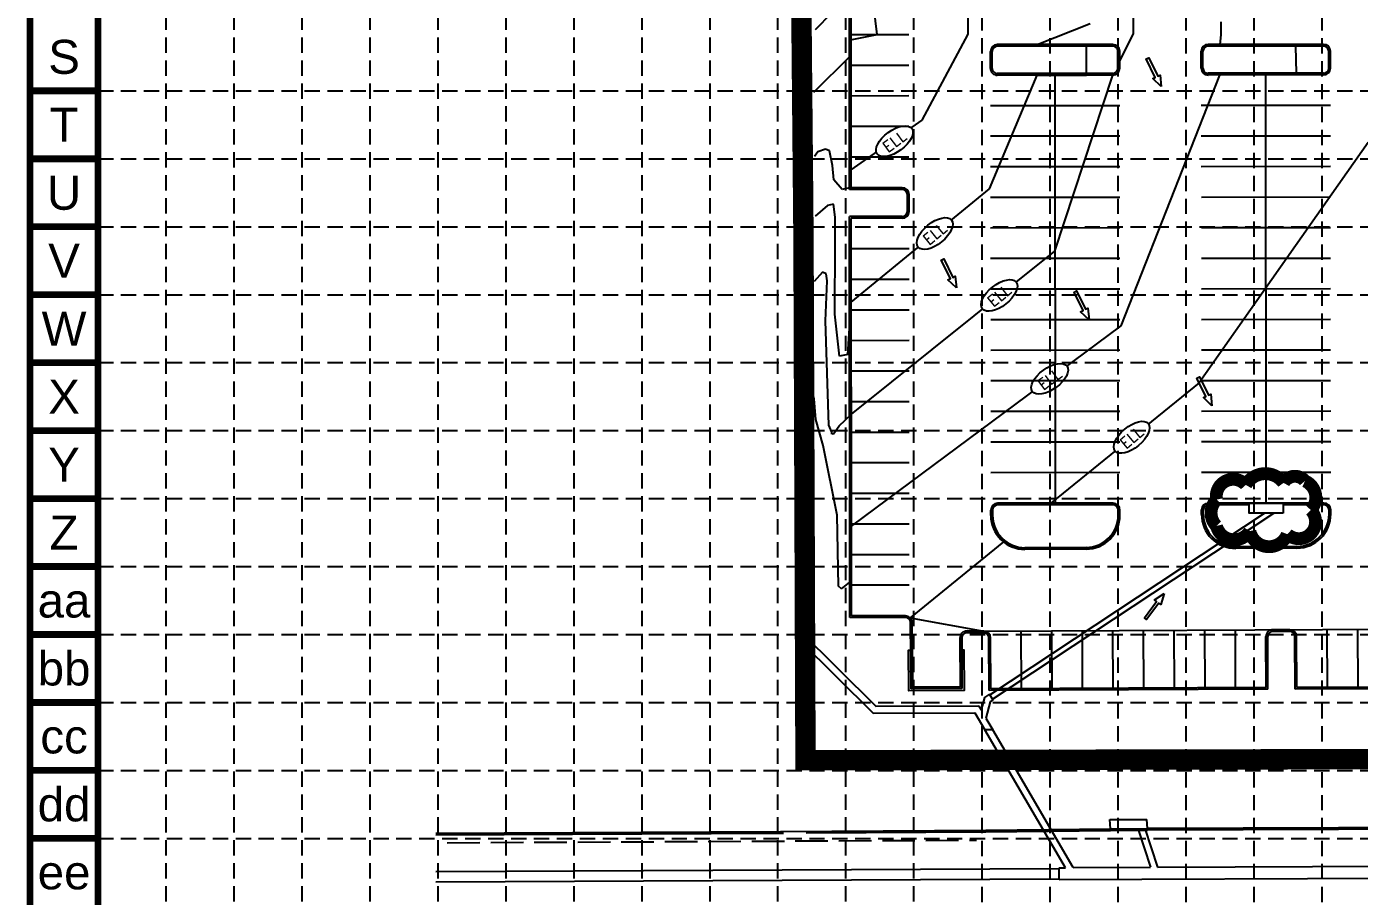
# Model space of a CAD drawing. Header units: feet. Extents: x -4510 to -3228, y -2167 to -1365.
# Drawn here: x -4510.2 to -4118.2, y -2002.6 to -1746.7 of the extents above; entities that cross this region are included whole.
import ezdxf
from ezdxf.enums import TextEntityAlignment as Align

# ---------------------------------------------------------------- set-up
doc = ezdxf.new("R2010")
doc.units = ezdxf.units.FT
doc.header["$LTSCALE"] = 40
doc.header["$MEASUREMENT"] = 0
doc.linetypes.add('ESMT', pattern=[0.32, 0.24, -0.08])
doc.linetypes.add('HIDDEN', pattern=[0.375, 0.25, -0.125])
for name, color, linetype in [('BASE', 7, 'CONTINUOUS'), ('E-ESMT', 2, 'ESMT'), ('E-PVMT', 1, 'CONTINUOUS'), ('E-STORM', 11, 'CONTINUOUS'), ('GRID', 254, 'HIDDEN'), ('LEGEND', 7, 'CONTINUOUS'), ('LIMITS OF DISTURBANCE', 1, 'HIDDEN'), ('P-BLDG', 7, 'CONTINUOUS'), ('P-PVMT', 3, 'CONTINUOUS'), ('P-STORM', 3, 'CONTINUOUS'), ('P-STRIPE', 1, 'CONTINUOUS'), ('PC', 43, 'CONTINUOUS')]:
    doc.layers.add(name, color=color, linetype=linetype)
doc.styles.add('L80', font='simplex', dxfattribs={"height": 3.2})
doc.styles.get("Standard").update_dxf_attribs({"font": 'ARIAL.TTF'})

msp = doc.modelspace()

# ---------------------------------------------------------------- linework, layer by layer
at = {"layer": 'BASE', "const_width": 2}
for points in [[(-4489.24, -1765.57), (-4509.24, -1765.57)], [(-4489.24, -1785.57), (-4509.24, -1785.57)], [(-4489.24, -1805.57), (-4509.24, -1805.57)], [(-4489.24, -1825.57), (-4509.24, -1825.57)], [(-4489.24, -1845.57), (-4509.24, -1845.57)], [(-4489.24, -1865.57), (-4509.24, -1865.57)], [(-4489.24, -1885.57), (-4509.24, -1885.57)], [(-4489.24, -1905.57), (-4509.24, -1905.57)], [(-4489.24, -1925.57), (-4509.24, -1925.57)], [(-4489.24, -1945.57), (-4509.24, -1945.57)], [(-4489.24, -1965.57), (-4509.24, -1965.57)], [(-4489.24, -1985.57), (-4509.24, -1985.57)]]:
    msp.add_lwpolyline(points, dxfattribs=at)
at = {"layer": 'E-ESMT', "color": 7}
msp.add_line((-4386.51, -1986.84), (-4230.83, -1986.08), dxfattribs=at)
at = {"layer": 'E-PVMT', "color": 7}
for p, q in [((-4191.4, -1982.73), (-4180.51, -1982.69)), ((-4191.4, -1983.23), (-4180.51, -1983.19))]:
    msp.add_line(p, q, dxfattribs=at)
for points in [[(-4389.87, -1984), (-4349.71, -1983.81), (-4288.44, -1983.52), (-4228.1, -1983.19), (-4191.4, -1982.73)], [(-4280.88, -1983.98), (-4228.1, -1983.69), (-4191.4, -1983.23)], [(-3899.36, -1981.67), (-4180.51, -1982.69)], [(-3899.35, -1982.17), (-4180.51, -1983.19)], [(-4389.87, -1984.5), (-4349.71, -1984.31), (-4288.43, -1984.02), (-4287.55, -1984.01)]]:
    msp.add_lwpolyline(points, dxfattribs=at)
at = {"layer": 'E-STORM', "color": 5}
for p, q in [((-4226.05, -1953.61), (-4228.36, -1953.62)), ((-4204.64, -1994.26), (-4228.36, -1953.62)), ((-4202.36, -1994.19), (-4226.05, -1953.61)), ((-4191.6, -1980.04), (-4180.71, -1979.99)), ((-4191.4, -1982.73), (-4191.6, -1980.04)), ((-4183.37, -1982.7), (-4179.62, -1994.08)), ((-4181.26, -1982.69), (-4177.52, -1994.07)), ((-4180.51, -1982.69), (-4180.71, -1979.99)), ((-4389.87, -1995.35), (-4206.47, -1994.46)), ((-4206.47, -1994.27), (-4204.64, -1994.26)), ((-4206.46, -1997.71), (-4206.47, -1994.27)), ((-4202.36, -1994.19), (-4179.62, -1994.08)), ((-4177.52, -1994.07), (-3907.98, -1992.77)), ((-4389.87, -1998.35), (-4206.46, -1997.46)), ((-4206.46, -1997.71), (-3896.13, -1996.21))]:
    msp.add_line(p, q, dxfattribs=at)
at = {"layer": 'GRID', "color": 253, "linetype": 'HIDDEN', "ltscale": 0.45}
for p, q in [((-4469.31, -1385.38), (-4469.31, -2085.65)), ((-4449.31, -1385.38), (-4449.31, -2085.65)), ((-4429.31, -1385.38), (-4429.31, -2085.65)), ((-4409.31, -1385.38), (-4409.31, -2085.65)), ((-4389.31, -1385.38), (-4389.31, -2085.65)), ((-4369.31, -1385.38), (-4369.31, -2085.65)), ((-4349.31, -1385.38), (-4349.31, -2085.65)), ((-4329.31, -1385.38), (-4329.31, -2085.65)), ((-4309.31, -1385.38), (-4309.31, -2085.65)), ((-4289.31, -1385.38), (-4289.31, -2085.65)), ((-4269.31, -1385.38), (-4269.31, -2085.65)), ((-4169.24, -1385.57), (-4169.24, -2085.65)), ((-4149.24, -1385.57), (-4149.24, -2085.65)), ((-4129.24, -1385.57), (-4129.24, -2085.65)), ((-4489.24, -1765.57), (-3249.24, -1765.57)), ((-4489.24, -1885.57), (-3249.24, -1885.57)), ((-4489.24, -1905.57), (-3249.24, -1905.57)), ((-4489.24, -1925.57), (-3249.24, -1925.57)), ((-4489.24, -1945.57), (-3249.24, -1945.57)), ((-4489.24, -1965.57), (-3249.24, -1965.57)), ((-4489.24, -1985.57), (-3249.24, -1985.57))]:
    msp.add_line(p, q, dxfattribs=at)
at = {"layer": 'LEGEND', "color": 170, "ltscale": 100, "const_width": 3.79}
msp.add_lwpolyline([(-4151.59, -1881.55, 0.520567), (-4151.59, -1881.55, 0.765195), (-4160.16, -1885.87, 0.417879), (-4160.22, -1893.64, 0.6649), (-4150.41, -1895.14, 0.744833), (-4139.36, -1896.06, 0.975642), (-4132.47, -1888.95, 0.520567), (-4134.18, -1880.38, 0.520567), (-4140.47, -1880.95, 0.540264), (-4151.59, -1881.55)], format="xyb", close=True, dxfattribs=at)
at = {"layer": 'P-BLDG', "color": 7}
msp.add_lwpolyline([(-4235.15, -1930.1), (-4234.49, -1930.1), (-4234.41, -1942.1), (-4250.74, -1942.2), (-4250.82, -1930.2), (-4250.15, -1930.2)], dxfattribs=at)
at = {"layer": 'P-PVMT', "color": 7, "ltscale": 0.25}
for p, q in [((-4268.17, -1794.6), (-4268.24, -1685.6)), ((-4267.67, -1794.1), (-4267.74, -1686.1)), ((-4267.67, -1794.02), (-4267.74, -1686.17)), ((-4226.69, -1758.96), (-4226.69, -1753.96)), ((-4226.69, -1758.96), (-4226.69, -1753.96)), ((-4226.19, -1758.96), (-4226.19, -1753.96)), ((-4189.19, -1758.94), (-4189.19, -1753.94)), ((-4188.69, -1758.94), (-4188.69, -1753.94)), ((-4188.69, -1758.94), (-4188.69, -1753.94)), ((-4164.69, -1758.92), (-4164.69, -1753.92)), ((-4164.69, -1758.92), (-4164.69, -1753.92)), ((-4164.19, -1758.92), (-4164.19, -1753.92)), ((-4127.19, -1758.89), (-4127.19, -1753.89)), ((-4126.69, -1758.89), (-4126.69, -1753.89)), ((-4126.69, -1758.89), (-4126.69, -1753.89)), ((-4251.16, -1801.09), (-4251.16, -1796.09)), ((-4250.66, -1801.09), (-4250.66, -1796.09)), ((-4250.66, -1801.09), (-4250.66, -1796.09)), ((-4268.08, -1920.6), (-4268.16, -1802.6)), ((-4267.58, -1920.1), (-4267.66, -1803.1)), ((-4267.59, -1902.1), (-4267.66, -1803.1)), ((-4226.6, -1890.53), (-4226.6, -1888.96)), ((-4226.1, -1890.53), (-4226.1, -1888.96)), ((-4189.1, -1890.42), (-4189.1, -1888.94)), ((-4188.6, -1890.42), (-4188.6, -1888.94)), ((-4164.6, -1890.24), (-4164.6, -1888.92)), ((-4164.1, -1890.24), (-4164.1, -1888.92)), ((-4127.1, -1890.14), (-4127.1, -1888.89)), ((-4126.6, -1890.14), (-4126.6, -1888.89))]:
    msp.add_line(p, q, dxfattribs=at)
at = {"layer": 'P-PVMT', "color": 7}
for p, q in [((-4190.7, -1751.94), (-4224.7, -1751.96)), ((-4190.7, -1751.94), (-4224.7, -1751.96)), ((-4190.7, -1752.44), (-4224.7, -1752.46)), ((-4128.7, -1751.89), (-4162.7, -1751.92)), ((-4128.7, -1752.39), (-4162.7, -1752.42)), ((-4190.69, -1760.44), (-4224.69, -1760.46)), ((-4190.69, -1760.94), (-4224.69, -1760.96)), ((-4190.69, -1760.94), (-4224.69, -1760.96)), ((-4128.69, -1760.39), (-4162.69, -1760.42)), ((-4128.69, -1760.89), (-4162.69, -1760.92)), ((-4128.69, -1760.89), (-4162.69, -1760.92)), ((-4252.67, -1794.59), (-4268.17, -1794.6)), ((-4252.67, -1794.09), (-4267.67, -1794.1)), ((-4252.67, -1794.09), (-4267.67, -1794.1)), ((-4252.66, -1802.59), (-4268.16, -1802.6)), ((-4252.66, -1803.09), (-4267.66, -1803.1)), ((-4252.66, -1803.09), (-4267.66, -1803.1)), ((-4190.6, -1886.94), (-4224.6, -1886.96)), ((-4190.6, -1886.94), (-4224.6, -1886.96)), ((-4190.6, -1887.44), (-4224.6, -1887.46)), ((-4128.6, -1886.89), (-4162.6, -1886.92)), ((-4128.6, -1886.89), (-4162.6, -1886.92)), ((-4150.6, -1887.41), (-4162.6, -1887.42)), ((-4128.6, -1887.39), (-4140.6, -1887.4)), ((-4198.55, -1899.93), (-4216.55, -1900.02)), ((-4198.55, -1900.43), (-4216.55, -1900.52)), ((-4136.55, -1899.65), (-4154.55, -1899.73)), ((-4136.55, -1900.15), (-4154.55, -1900.23)), ((-4251.71, -1920.59, -0.39), (-4268.08, -1920.6, -0.39)), ((-4250.08, -1941.53, -0.39), (-4250.21, -1922, -0.39)), ((-4138.66, -1924.17, -0.39), (-4143.66, -1924.19, -0.39)), ((-4138.65, -1924.67, -0.39), (-4143.65, -1924.69, -0.39)), ((-4235.17, -1926.6, -0.39), (-4235.08, -1941.43, -0.39)), ((-4228.68, -1925.07, -0.39), (-4233.68, -1925.09, -0.39)), ((-4227.08, -1942.06, -0.39), (-4227.17, -1926.56, -0.39)), ((-4145.58, -1941.2, -0.39), (-4145.65, -1926.2, -0.39)), ((-4145.08, -1941.7, -0.39), (-4145.15, -1926.2, -0.39)), ((-4137.08, -1941.66, -0.39), (-4137.15, -1926.16, -0.39)), ((-4136.58, -1941.16, -0.39), (-4136.65, -1926.16, -0.39)), ((-4235.08, -1941.43, -0.39), (-4250.08, -1941.53, -0.39)), ((-4145.08, -1941.7, -0.39), (-4227.08, -1942.06, -0.39)), ((-4145.58, -1941.2, -0.39), (-4226.58, -1941.56, -0.39)), ((-4057.08, -1941.3), (-4137.08, -1941.66, -0.39)), ((-4057.08, -1940.8), (-4136.58, -1941.16, -0.39))]:
    msp.add_line(p, q, dxfattribs=at)
at = {"layer": 'P-PVMT', "color": 5}
msp.add_lwpolyline([(-4140.6, -1889.9), (-4150.6, -1889.91), (-4150.6, -1886.91), (-4140.6, -1886.9)], close=True, dxfattribs=at)
at = {"layer": 'P-PVMT', "color": 7}
msp.add_lwpolyline([(-4226.58, -1941.56), (-4226.67, -1926.56, 0.413674), (-4228.68, -1924.57), (-4233.68, -1924.59, 0.414753), (-4235.67, -1926.61), (-4235.58, -1940.94), (-4249.58, -1941.03), (-4249.71, -1921.98, 0.39866), (-4251.71, -1920.09), (-4267.58, -1920.1)], format="xyb", dxfattribs=at)
at = {"layer": 'P-PVMT', "color": 7, "ltscale": 0.25}
for centre, radius, start, end in [((-4224.69, -1753.96), 2, 90.0409, 180.0409), ((-4224.69, -1753.96), 2, 90.0409, 180.0409), ((-4224.69, -1753.96), 1.5, 90.0409, 180.0409), ((-4162.69, -1753.92), 2, 90.0409, 180.0409), ((-4162.69, -1753.92), 2, 90.0409, 180.0409), ((-4162.69, -1753.92), 1.5, 90.0409, 180.0409), ((-4128.69, -1753.89), 2, 0.0409, 90.0409), ((-4128.69, -1753.89), 2, 0.0409, 90.0409), ((-4128.69, -1753.89), 1.5, 0.0409, 90.0409), ((-4128.69, -1758.89), 2, 270.0409, 0.0409), ((-4128.69, -1758.89), 2, 270.0409, 0.0409), ((-4128.69, -1758.89), 1.5, 270.0409, 0.0409), ((-4252.66, -1796.09), 2, 0.0409, 90.0409), ((-4252.66, -1796.09), 2, 0.0409, 90.0409), ((-4252.66, -1796.09), 1.5, 0.0409, 90.0409), ((-4224.6, -1888.96), 2, 90.0409, 180.0409), ((-4224.6, -1888.96), 1.5, 90.0409, 180.0409), ((-4190.6, -1888.94), 2, 0.0409, 90.0409), ((-4190.6, -1888.94), 1.5, 0.0409, 90.0409), ((-4162.6, -1888.92), 2, 90.0409, 180.0409), ((-4162.6, -1888.92), 1.5, 90.0409, 180.0409), ((-4128.6, -1888.89), 2, 0.0409, 90.0409), ((-4128.6, -1888.89), 1.5, 0.0409, 90.0409), ((-4216.6, -1890.52), 10, 180.0409, 270.2564), ((-4216.6, -1890.52), 9.5, 180.0409, 270.2564), ((-4198.6, -1890.43), 10, 270.2564, 0.0409), ((-4198.6, -1890.43), 9.5, 270.2564, 0.0409), ((-4136.6, -1890.15), 10, 270.2564, 0.0409), ((-4136.6, -1890.15), 9.5, 270.2564, 0.0409)]:
    msp.add_arc(centre, radius, start, end, dxfattribs=at)
at = {"layer": 'P-PVMT', "color": 7}
for centre, radius, start, end in [((-4190.69, -1753.94), 2, 0.0409, 90.0409), ((-4190.69, -1753.94), 2, 0.0409, 90.0409), ((-4190.69, -1753.94), 1.5, 0.0409, 90.0409), ((-4224.69, -1758.96), 2, 180.0409, 270.0409), ((-4224.69, -1758.96), 2, 180.0409, 270.0409), ((-4224.69, -1758.96), 1.5, 180.0409, 270.0409), ((-4190.69, -1758.94), 2, 270.0409, 0.0409), ((-4190.69, -1758.94), 2, 270.0409, 0.0409), ((-4190.69, -1758.94), 1.5, 270.0409, 0.0409), ((-4162.69, -1758.92), 2, 180.0409, 270.0409), ((-4162.69, -1758.92), 2, 180.0409, 270.0409), ((-4162.69, -1758.92), 1.5, 180.0409, 270.0409), ((-4252.66, -1801.09), 2, 270.0409, 0.0409), ((-4252.66, -1801.09), 2, 270.0409, 0.0409), ((-4252.66, -1801.09), 1.5, 270.0409, 0.0409), ((-4154.6, -1890.23), 10, 180.0409, 270.2564), ((-4154.6, -1890.23), 9.5, 180.0409, 270.2564), ((-4251.7, -1922.09, -0.39), 1.5, 3.5207, 90.0409), ((-4143.65, -1926.19, -0.39), 2, 90.2564, 180.2564), ((-4143.65, -1926.19, -0.39), 1.5, 90.2564, 180.2564), ((-4138.65, -1926.17, -0.39), 2, 0.2564, 90.2564), ((-4138.65, -1926.17, -0.39), 1.5, 0.2564, 90.2564), ((-4233.67, -1926.59, -0.39), 1.5, 90.2564, 180.362), ((-4228.67, -1926.57, -0.39), 1.5, 0.362, 90.2564)]:
    msp.add_arc(centre, radius, start, end, dxfattribs=at)
at = {"layer": 'P-STORM', "color": 5}
for p, q in [((-4226.86, -1943.33), (-4146.07, -1889.91)), ((-4226.1, -1944.63), (-4143.35, -1889.9)), ((-4282.76, -1924.53), (-4282.79, -1927.32)), ((-4282.76, -1924.53), (-4260.38, -1946.71)), ((-4282.79, -1927.32), (-4261.2, -1948.72)), ((-4260.38, -1946.71), (-4230.16, -1946.58)), ((-4230.16, -1946.58), (-4229.46, -1947.77))]:
    msp.add_line(p, q, dxfattribs=at)
msp.add_lwpolyline([(-4140.6, -1889.9), (-4150.6, -1889.91), (-4150.6, -1886.91), (-4140.6, -1886.9)], close=True, dxfattribs=at)
for points in [[(-4226.95, -1943.18), (-4228.5, -1944.09), (-4229.46, -1947.77)], [(-4225.94, -1944.91), (-4226.95, -1943.18)], [(-4225.94, -1944.91), (-4226.77, -1945.4), (-4228.04, -1950.21)], [(-4261.2, -1948.72), (-4231.31, -1948.58), (-4228.36, -1953.62)], [(-4228.04, -1950.21), (-4226.05, -1953.61)]]:
    msp.add_lwpolyline(points, dxfattribs=at)
at = {"layer": 'P-STRIPE', "color": 7, "ltscale": 0.25}
for p, q in [((-4250.7, -1749.09), (-4267.7, -1749.1)), ((-4250.69, -1758.09), (-4267.69, -1758.1)), ((-4145.6, -1886.91), (-4145.69, -1760.91)), ((-4145.6, -1886.91), (-4145.69, -1760.91)), ((-4250.69, -1767.09), (-4267.69, -1767.1)), ((-4188.68, -1769.94), (-4226.68, -1769.96)), ((-4188.68, -1769.94), (-4226.68, -1769.96)), ((-4126.68, -1769.89), (-4164.68, -1769.92)), ((-4126.68, -1769.89), (-4164.68, -1769.92)), ((-4188.68, -1778.94), (-4226.68, -1778.96)), ((-4188.68, -1778.94), (-4226.68, -1778.96)), ((-4126.68, -1778.89), (-4164.68, -1778.92)), ((-4126.68, -1778.89), (-4164.68, -1778.92)), ((-4188.67, -1787.94), (-4226.67, -1787.96)), ((-4188.67, -1787.94), (-4226.67, -1787.96)), ((-4126.67, -1787.89), (-4164.67, -1787.92)), ((-4126.67, -1787.89), (-4164.67, -1787.92)), ((-4188.66, -1796.94), (-4226.66, -1796.96)), ((-4188.66, -1796.94), (-4226.66, -1796.96)), ((-4126.66, -1796.89), (-4164.66, -1796.92)), ((-4126.66, -1796.89), (-4164.66, -1796.92)), ((-4188.66, -1805.94), (-4226.66, -1805.96)), ((-4188.66, -1805.94), (-4226.66, -1805.96)), ((-4126.66, -1805.89), (-4164.66, -1805.92)), ((-4126.66, -1805.89), (-4164.66, -1805.92)), ((-4250.65, -1812.09), (-4267.65, -1812.1)), ((-4188.65, -1814.94), (-4226.65, -1814.96)), ((-4188.65, -1814.94), (-4226.65, -1814.96)), ((-4126.65, -1814.89), (-4164.65, -1814.92)), ((-4126.65, -1814.89), (-4164.65, -1814.92)), ((-4250.65, -1821.09), (-4267.65, -1821.1)), ((-4126.64, -1823.89), (-4164.64, -1823.92)), ((-4126.64, -1823.89), (-4164.64, -1823.92)), ((-4250.64, -1830.09), (-4267.64, -1830.1)), ((-4188.64, -1832.94), (-4226.64, -1832.96)), ((-4188.64, -1832.94), (-4226.64, -1832.96)), ((-4126.64, -1832.89), (-4164.64, -1832.92)), ((-4126.64, -1832.89), (-4164.64, -1832.92)), ((-4250.63, -1839.09), (-4267.63, -1839.1)), ((-4188.63, -1841.94), (-4226.63, -1841.96)), ((-4188.63, -1841.94), (-4226.63, -1841.96)), ((-4126.63, -1841.89), (-4164.63, -1841.92)), ((-4126.63, -1841.89), (-4164.63, -1841.92)), ((-4250.63, -1848.09), (-4267.63, -1848.1)), ((-4126.63, -1850.89), (-4164.63, -1850.92)), ((-4126.63, -1850.89), (-4164.63, -1850.92)), ((-4250.62, -1857.09), (-4267.62, -1857.1)), ((-4188.62, -1859.94), (-4226.62, -1859.96)), ((-4126.62, -1859.89), (-4164.62, -1859.92)), ((-4250.61, -1866.09), (-4267.61, -1866.1)), ((-4126.61, -1868.89), (-4164.61, -1868.92)), ((-4126.61, -1868.89), (-4164.61, -1868.92)), ((-4250.61, -1875.09), (-4267.61, -1875.1)), ((-4188.61, -1877.94), (-4226.61, -1877.96)), ((-4188.61, -1877.94), (-4226.61, -1877.96)), ((-4126.61, -1877.89), (-4164.61, -1877.92)), ((-4126.61, -1877.89), (-4164.61, -1877.92)), ((-4250.6, -1884.09), (-4267.6, -1884.1)), ((-4250.6, -1893.09), (-4267.6, -1893.1)), ((-4250.59, -1902.09), (-4267.59, -1902.1)), ((-4250.58, -1911.09), (-4267.58, -1911.1)), ((-4217.58, -1941.52, -0.39), (-4217.66, -1924.52, -0.39)), ((-4208.58, -1941.48, -0.39), (-4208.66, -1924.48, -0.39)), ((-4199.58, -1941.44, -0.39), (-4199.66, -1924.44, -0.39)), ((-4190.58, -1941.4, -0.39), (-4190.66, -1924.4, -0.39)), ((-4181.58, -1941.36, -0.39), (-4181.66, -1924.36, -0.39)), ((-4172.58, -1941.32, -0.39), (-4172.66, -1924.32, -0.39)), ((-4163.58, -1941.28, -0.39), (-4163.66, -1924.28, -0.39)), ((-4154.58, -1941.24, -0.39), (-4154.66, -1924.24, -0.39)), ((-4127.58, -1941.12, -0.39), (-4127.66, -1924.12, -0.39)), ((-4118.58, -1941.08, -0.39), (-4118.66, -1924.08, -0.39))]:
    msp.add_line(p, q, dxfattribs=at)
at = {"layer": 'PC', "color": 37}
for p, q in [((-4233.31, -1748.87, 533), (-4233.31, -1651.38, 533)), ((-4184.66, -1748.71, 531), (-4184.74, -1662.12, 531)), ((-4260.07, -1749, 534), (-4267.74, -1686.17, 534)), ((-4278.15, -1747.56), (-4268.2, -1737.26)), ((-4212.94, -1751.95, 532), (-4197.41, -1745.76, 532)), ((-4158.79, -1749.07, 530), (-4158.79, -1745.24, 530)), ((-4268.01, -1755.35, 534), (-4267.91, -1750.54, 534)), ((-4267.91, -1750.54, 534), (-4260.07, -1749, 534)), ((-4267.91, -1750.54, 534), (-4267.91, -1750.54, 534)), ((-4246.8, -1774.21, 533), (-4233.31, -1748.87, 533)), ((-4198.5, -1751.94, 532), (-4212.94, -1751.95, 532)), ((-4198.45, -1752.44, 532), (-4198.5, -1751.94, 532)), ((-4198.45, -1760.44, 532), (-4198.45, -1752.44, 532)), ((-4188.69, -1756.8, 531), (-4184.66, -1748.71, 531)), ((-4159.1, -1751.92, 530), (-4158.79, -1749.07, 530)), ((-4136.82, -1751.9, 530), (-4159.1, -1751.92, 530)), ((-4136.82, -1752.4, 530), (-4136.82, -1751.9, 530)), ((-4136.64, -1760.4, 530), (-4136.82, -1752.4, 530)), ((-4278.62, -1765.92, 534), (-4268.01, -1755.35, 534)), ((-4180.88, -1756.19), (-4180.16, -1755.84)), ((-4178.22, -1761.62), (-4180.88, -1756.19)), ((-4180.16, -1755.84), (-4177.51, -1761.27)), ((-4188.69, -1758.94, 531), (-4188.69, -1756.8, 531)), ((-4226.99, -1794.38, 532), (-4212.94, -1760.95, 532)), ((-4212.94, -1760.95, 532), (-4198.45, -1760.94, 532)), ((-4207.79, -1812.72, 531), (-4190.69, -1760.94, 531)), ((-4198.45, -1760.94, 532), (-4198.45, -1760.44, 532)), ((-4188.23, -1834.78, 530), (-4159.27, -1760.92, 530)), ((-4178.94, -1761.97), (-4178.22, -1761.62)), ((-4176.46, -1764.34), (-4178.94, -1761.97)), ((-4177.51, -1761.27), (-4176.8, -1760.92)), ((-4176.8, -1760.92), (-4176.46, -1764.34)), ((-4159.27, -1760.92, 530), (-4159.26, -1760.42, 530)), ((-4159.26, -1760.42, 530), (-4136.64, -1760.4, 530)), ((-4267.67, -1788.81, 533), (-4246.8, -1774.21, 533)), ((-4277.51, -1783.5, 533), (-4278.51, -1784.93, 533)), ((-4275.22, -1782.78, 533), (-4277.51, -1783.5, 533)), ((-4274.08, -1783.21, 533), (-4275.22, -1782.78, 533)), ((-4273.22, -1787.5, 533), (-4274.08, -1783.21, 533)), ((-4115.61, -1780.74, 529), (-4165.35, -1851.48, 529)), ((-4272.79, -1791.79, 533), (-4273.22, -1787.5, 533)), ((-4267.67, -1794.1, 533), (-4267.67, -1788.81, 533)), ((-4270.36, -1794.65, 533), (-4272.79, -1791.79, 533)), ((-4268.17, -1794.1, 533), (-4270.36, -1794.65, 533)), ((-4267.67, -1794.1, 533), (-4268.17, -1794.1, 533)), ((-4267.78, -1794.1, 533), (-4267.67, -1794.1, 533)), ((-4267.64, -1827.79, 532), (-4226.99, -1794.38, 532)), ((-4274.67, -1799.28, 532), (-4278.31, -1802.42, 532)), ((-4272.91, -1798.9, 532), (-4274.67, -1799.28, 532)), ((-4272.41, -1802.79, 532), (-4272.91, -1798.9, 532)), ((-4272.41, -1810.07, 532), (-4272.41, -1802.79, 532)), ((-4272.53, -1831.27, 532), (-4272.41, -1810.07, 532)), ((-4272.41, -1810.07, 532), (-4272.41, -1810.07, 532)), ((-4267.62, -1860.76, 531), (-4207.79, -1812.72, 531)), ((-4241.16, -1815.41), (-4240.45, -1815.06)), ((-4240.45, -1815.06), (-4237.8, -1820.49)), ((-4276.13, -1818.91, 531), (-4278.58, -1821.7, 531)), ((-4275.08, -1819.43, 531), (-4276.13, -1818.91, 531)), ((-4238.51, -1820.84), (-4241.16, -1815.41)), ((-4275.26, -1833.23, 531), (-4274.73, -1821.53, 531)), ((-4274.73, -1821.53, 531), (-4275.08, -1819.43, 531)), ((-4239.22, -1821.19), (-4238.51, -1820.84)), ((-4236.74, -1823.56), (-4239.22, -1821.19)), ((-4237.8, -1820.49), (-4237.08, -1820.14)), ((-4237.08, -1820.14), (-4236.74, -1823.56)), ((-4202.11, -1824.79), (-4201.4, -1824.44)), ((-4199.46, -1830.22), (-4202.11, -1824.79)), ((-4201.4, -1824.44), (-4198.75, -1829.87)), ((-4268.7, -1843.18, 532), (-4267.64, -1827.79, 532)), ((-4200.17, -1830.57), (-4199.46, -1830.22)), ((-4197.69, -1832.94), (-4200.17, -1830.57)), ((-4198.75, -1829.87), (-4198.03, -1829.53)), ((-4198.03, -1829.53), (-4197.69, -1832.94)), ((-4274.21, -1863.97, 531), (-4275.26, -1833.23, 531)), ((-4271.15, -1843.69, 532), (-4272.53, -1831.27, 532)), ((-4267.59, -1893.73, 530), (-4188.23, -1834.78, 530)), ((-4268.7, -1843.18, 532), (-4271.15, -1843.69, 532)), ((-4165.97, -1850.09), (-4165.25, -1849.74)), ((-4163.31, -1855.52), (-4165.97, -1850.09)), ((-4165.25, -1849.74), (-4162.6, -1855.17)), ((-4279.27, -1853.56, 530), (-4281.02, -1854.61, 530)), ((-4278.58, -1856.18, 530), (-4279.27, -1853.56, 530)), ((-4165.35, -1851.48, 529), (-4208.93, -1886.95, 529)), ((-4278.05, -1862.29, 530), (-4278.58, -1856.18, 530)), ((-4164.03, -1855.87), (-4163.31, -1855.52)), ((-4161.54, -1858.24), (-4164.03, -1855.87)), ((-4162.6, -1855.17), (-4161.89, -1854.83)), ((-4161.89, -1854.83), (-4161.54, -1858.24)), ((-4271.21, -1864.16, 531), (-4267.62, -1860.76, 531)), ((-4275.95, -1869.98, 530), (-4278.05, -1862.29, 530)), ((-4273.4, -1866.06, 531), (-4274.21, -1863.97, 531)), ((-4273.4, -1866.6, 531), (-4273.4, -1866.06, 531)), ((-4272.93, -1866.5, 531), (-4271.21, -1864.16, 531)), ((-4271.76, -1890.41, 530), (-4275.95, -1869.98, 530)), ((-4272.93, -1866.5, 531), (-4273.4, -1866.6, 531)), ((-4226.1, -1888.96, 529), (-4226.1, -1890.53, 529)), ((-4208.93, -1887.45, 529), (-4224.6, -1887.46, 529)), ((-4208.93, -1886.95, 529), (-4208.93, -1887.45, 529)), ((-4271.41, -1911.37, 530), (-4271.76, -1890.41, 530)), ((-4267.58, -1910.22, 530), (-4267.59, -1893.73, 530)), ((-4222.88, -1898.3, 529), (-4250.33, -1920.64, 529)), ((-4222.45, -1898, 529), (-4222.88, -1898.3, 529)), ((-4270.54, -1912.11, 530), (-4271.41, -1911.37, 530)), ((-4270.54, -1912.11, 530), (-4268.08, -1910.22, 530)), ((-4268.08, -1910.22, 530), (-4267.58, -1910.22, 530)), ((-4181.43, -1920.7), (-4177.83, -1915.84)), ((-4177.19, -1916.32), (-4180.79, -1921.17)), ((-4178.46, -1915.37), (-4175.59, -1913.49)), ((-4177.83, -1915.84), (-4178.46, -1915.37)), ((-4176.55, -1916.79), (-4177.19, -1916.32)), ((-4175.59, -1913.49), (-4176.55, -1916.79)), ((-4250.33, -1920.64, 529), (-4228.68, -1924.57, 529)), ((-4180.79, -1921.17), (-4181.43, -1920.7)), ((-4228.68, -1924.57, 529), (-4055.59, -1923.8, 529))]:
    msp.add_line(p, q, dxfattribs=at)
for points in [[(-4176.46, -1764.34), (-4178.94, -1761.97), (-4178.22, -1761.62), (-4180.88, -1756.19), (-4180.16, -1755.84), (-4177.51, -1761.27), (-4176.8, -1760.92)], [(-4236.74, -1823.56), (-4239.22, -1821.19), (-4238.51, -1820.84), (-4241.16, -1815.41), (-4240.45, -1815.06), (-4237.8, -1820.49), (-4237.08, -1820.14)], [(-4197.69, -1832.94), (-4200.17, -1830.57), (-4199.46, -1830.22), (-4202.11, -1824.79), (-4201.4, -1824.44), (-4198.75, -1829.87), (-4198.03, -1829.53)], [(-4161.54, -1858.24), (-4164.03, -1855.87), (-4163.31, -1855.52), (-4165.97, -1850.09), (-4165.25, -1849.74), (-4162.6, -1855.17), (-4161.89, -1854.83)], [(-4175.59, -1913.49), (-4176.55, -1916.79), (-4177.19, -1916.32), (-4180.79, -1921.17), (-4181.43, -1920.7), (-4177.83, -1915.84), (-4178.46, -1915.37)]]:
    msp.add_lwpolyline(points, close=True, dxfattribs=at)
for centre, radius, start, end in [((-4190.69, -1758.94, 531), 2, 270, 0.0409), ((-4224.6, -1888.96, 529), 1.5, 90.0409, 180), ((-4216.6, -1890.52, 529), 9.5, 180.0409, 231.947)]:
    msp.add_arc(centre, radius, start, end, dxfattribs=at)

# ---------------------------------------------------------------- texts
at = {"layer": 'BASE'}
for s, p in [('S', (-4499.24, -1755.57)), ('T', (-4499.24, -1775.57)), ('U', (-4499.24, -1795.57)), ('V', (-4499.24, -1815.57)), ('W', (-4499.24, -1835.57)), ('X', (-4499.24, -1855.57)), ('Y', (-4499.24, -1875.57)), ('Z', (-4499.24, -1895.57)), ('aa', (-4499.24, -1915.57)), ('bb', (-4499.24, -1935.57)), ('cc', (-4499.24, -1955.57)), ('dd', (-4499.24, -1975.57)), ('ee', (-4499.24, -1995.57))]:
    msp.add_text(s, height=10, dxfattribs=at).set_placement(p, align=Align.MIDDLE_CENTER)

# ---------------------------------------------------------------- next in the draw order: wipeouts: each hides what was drawn before it
at = {"color": 37}
for points, z in [([(-4256.81, -1777.86), (-4257.04, -1778.03), (-4257.4, -1778.33), (-4257.64, -1778.53), (-4257.99, -1778.85), (-4258.26, -1779.11), (-4258.5, -1779.37), (-4258.83, -1779.74), (-4259.19, -1780.2), (-4259.52, -1780.68), (-4259.71, -1781), (-4259.92, -1781.4), (-4260.07, -1781.74), (-4260.18, -1782.04), (-4260.23, -1782.21), (-4260.28, -1782.42), (-4260.31, -1782.61), (-4260.34, -1782.79), (-4260.34, -1783.22), (-4260.29, -1783.55), (-4260.14, -1783.96), (-4260.05, -1784.1), (-4259.89, -1784.31), (-4259.5, -1784.61), (-4259.18, -1784.76), (-4258.76, -1784.88), (-4258.35, -1784.94), (-4258.03, -1784.94), (-4257.73, -1784.93), (-4257.38, -1784.89), (-4256.94, -1784.82), (-4256.5, -1784.71), (-4256.09, -1784.58), (-4255.64, -1784.41), (-4255.18, -1784.22), (-4254.69, -1783.98), (-4254.33, -1783.79), (-4253.84, -1783.5), (-4253.41, -1783.21), (-4253.07, -1782.97), (-4252.74, -1782.72), (-4252.26, -1782.33), (-4251.73, -1781.83), (-4251.47, -1781.57), (-4251.32, -1781.42), (-4250.98, -1781.02), (-4250.63, -1780.57), (-4250.34, -1780.15), (-4250.12, -1779.78), (-4249.89, -1779.33), (-4249.7, -1778.85), (-4249.57, -1778.39), (-4249.51, -1777.97), (-4249.56, -1777.27), (-4249.71, -1776.85), (-4249.79, -1776.72), (-4250.11, -1776.37), (-4250.35, -1776.2), (-4250.66, -1776.05), (-4251.21, -1775.91), (-4251.5, -1775.88), (-4251.88, -1775.87), (-4252.19, -1775.89), (-4252.4, -1775.91), (-4252.97, -1776.01), (-4253.33, -1776.1), (-4253.94, -1776.29), (-4254.24, -1776.41), (-4254.54, -1776.54), (-4254.83, -1776.67), (-4255.16, -1776.83), (-4255.39, -1776.95), (-4255.71, -1777.13), (-4255.97, -1777.29), (-4256.15, -1777.4), (-4256.45, -1777.61), (-4256.66, -1777.75)], 388), ([(-4245.1, -1805.12), (-4245.32, -1805.31), (-4245.67, -1805.62), (-4245.9, -1805.83), (-4246.23, -1806.17), (-4246.49, -1806.44), (-4246.72, -1806.72), (-4247.03, -1807.1), (-4247.37, -1807.57), (-4247.67, -1808.07), (-4247.85, -1808.4), (-4248.04, -1808.8), (-4248.17, -1809.15), (-4248.27, -1809.46), (-4248.31, -1809.63), (-4248.35, -1809.85), (-4248.38, -1810.03), (-4248.39, -1810.22), (-4248.38, -1810.64), (-4248.31, -1810.97), (-4248.14, -1811.37), (-4248.05, -1811.51), (-4247.87, -1811.71), (-4247.47, -1812), (-4247.15, -1812.13), (-4246.71, -1812.23), (-4246.31, -1812.26), (-4245.98, -1812.26), (-4245.68, -1812.23), (-4245.34, -1812.18), (-4244.91, -1812.08), (-4244.47, -1811.95), (-4244.07, -1811.8), (-4243.62, -1811.61), (-4243.17, -1811.4), (-4242.69, -1811.14), (-4242.34, -1810.93), (-4241.87, -1810.62), (-4241.45, -1810.31), (-4241.12, -1810.05), (-4240.81, -1809.79), (-4240.35, -1809.38), (-4239.84, -1808.85), (-4239.59, -1808.58), (-4239.45, -1808.42), (-4239.13, -1808.01), (-4238.8, -1807.54), (-4238.53, -1807.11), (-4238.33, -1806.73), (-4238.12, -1806.26), (-4237.95, -1805.78), (-4237.85, -1805.32), (-4237.8, -1804.89), (-4237.88, -1804.2), (-4238.06, -1803.79), (-4238.15, -1803.65), (-4238.48, -1803.32), (-4238.73, -1803.16), (-4239.05, -1803.03), (-4239.59, -1802.91), (-4239.89, -1802.89), (-4240.27, -1802.9), (-4240.58, -1802.94), (-4240.79, -1802.97), (-4241.35, -1803.1), (-4241.71, -1803.2), (-4242.3, -1803.42), (-4242.6, -1803.56), (-4242.9, -1803.7), (-4243.18, -1803.84), (-4243.5, -1804.02), (-4243.72, -1804.15), (-4244.03, -1804.35), (-4244.29, -1804.52), (-4244.46, -1804.64), (-4244.75, -1804.85), (-4244.96, -1805.01)], 532), ([(-4226.09, -1823.31), (-4226.31, -1823.49), (-4226.67, -1823.8), (-4226.9, -1824.01), (-4227.23, -1824.34), (-4227.49, -1824.61), (-4227.73, -1824.88), (-4228.04, -1825.26), (-4228.39, -1825.73), (-4228.7, -1826.22), (-4228.88, -1826.56), (-4229.07, -1826.96), (-4229.21, -1827.31), (-4229.31, -1827.61), (-4229.35, -1827.78), (-4229.4, -1827.99), (-4229.42, -1828.18), (-4229.44, -1828.36), (-4229.43, -1828.79), (-4229.37, -1829.12), (-4229.2, -1829.53), (-4229.11, -1829.66), (-4228.94, -1829.87), (-4228.54, -1830.16), (-4228.22, -1830.29), (-4227.78, -1830.4), (-4227.38, -1830.44), (-4227.05, -1830.43), (-4226.76, -1830.41), (-4226.41, -1830.36), (-4225.98, -1830.27), (-4225.53, -1830.14), (-4225.13, -1830), (-4224.68, -1829.82), (-4224.23, -1829.61), (-4223.75, -1829.35), (-4223.4, -1829.14), (-4222.93, -1828.84), (-4222.5, -1828.54), (-4222.17, -1828.29), (-4221.85, -1828.02), (-4221.39, -1827.62), (-4220.87, -1827.1), (-4220.62, -1826.83), (-4220.48, -1826.67), (-4220.15, -1826.26), (-4219.82, -1825.8), (-4219.55, -1825.37), (-4219.34, -1824.99), (-4219.12, -1824.53), (-4218.95, -1824.05), (-4218.84, -1823.59), (-4218.79, -1823.16), (-4218.86, -1822.47), (-4219.03, -1822.05), (-4219.12, -1821.92), (-4219.45, -1821.58), (-4219.69, -1821.42), (-4220.01, -1821.28), (-4220.56, -1821.16), (-4220.86, -1821.14), (-4221.23, -1821.15), (-4221.54, -1821.17), (-4221.76, -1821.21), (-4222.32, -1821.33), (-4222.67, -1821.43), (-4223.27, -1821.64), (-4223.58, -1821.77), (-4223.87, -1821.91), (-4224.15, -1822.05), (-4224.48, -1822.22), (-4224.7, -1822.35), (-4225.02, -1822.54), (-4225.27, -1822.71), (-4225.45, -1822.83), (-4225.74, -1823.04), (-4225.95, -1823.2)], 531), ([(-4211.15, -1847.76), (-4211.38, -1847.94), (-4211.75, -1848.22), (-4211.99, -1848.43), (-4212.34, -1848.74), (-4212.61, -1849), (-4212.86, -1849.26), (-4213.19, -1849.63), (-4213.56, -1850.08), (-4213.89, -1850.56), (-4214.09, -1850.88), (-4214.3, -1851.27), (-4214.45, -1851.61), (-4214.56, -1851.91), (-4214.61, -1852.08), (-4214.67, -1852.29), (-4214.7, -1852.48), (-4214.73, -1852.66), (-4214.74, -1853.09), (-4214.69, -1853.42), (-4214.54, -1853.83), (-4214.46, -1853.97), (-4214.3, -1854.18), (-4213.91, -1854.49), (-4213.6, -1854.64), (-4213.17, -1854.77), (-4212.76, -1854.82), (-4212.44, -1854.84), (-4212.14, -1854.83), (-4211.8, -1854.79), (-4211.36, -1854.72), (-4210.91, -1854.61), (-4210.5, -1854.49), (-4210.05, -1854.33), (-4209.58, -1854.14), (-4209.09, -1853.9), (-4208.73, -1853.71), (-4208.24, -1853.43), (-4207.8, -1853.15), (-4207.46, -1852.91), (-4207.13, -1852.67), (-4206.65, -1852.28), (-4206.11, -1851.79), (-4205.85, -1851.53), (-4205.7, -1851.37), (-4205.35, -1850.98), (-4205, -1850.53), (-4204.71, -1850.12), (-4204.48, -1849.75), (-4204.25, -1849.3), (-4204.05, -1848.83), (-4203.92, -1848.37), (-4203.86, -1847.94), (-4203.9, -1847.25), (-4204.05, -1846.83), (-4204.13, -1846.69), (-4204.44, -1846.34), (-4204.68, -1846.17), (-4204.99, -1846.02), (-4205.53, -1845.87), (-4205.83, -1845.83), (-4206.2, -1845.82), (-4206.51, -1845.84), (-4206.73, -1845.86), (-4207.29, -1845.95), (-4207.66, -1846.04), (-4208.26, -1846.23), (-4208.57, -1846.34), (-4208.87, -1846.46), (-4209.16, -1846.59), (-4209.49, -1846.75), (-4209.72, -1846.87), (-4210.04, -1847.05), (-4210.31, -1847.21), (-4210.49, -1847.31), (-4210.79, -1847.51), (-4211.01, -1847.66)], 530), ([(-4187.2, -1865.1), (-4187.42, -1865.29), (-4187.76, -1865.6), (-4187.99, -1865.82), (-4188.32, -1866.16), (-4188.57, -1866.44), (-4188.8, -1866.71), (-4189.11, -1867.1), (-4189.44, -1867.57), (-4189.74, -1868.07), (-4189.92, -1868.41), (-4190.1, -1868.81), (-4190.23, -1869.16), (-4190.32, -1869.47), (-4190.36, -1869.64), (-4190.4, -1869.86), (-4190.42, -1870.04), (-4190.44, -1870.23), (-4190.42, -1870.65), (-4190.35, -1870.98), (-4190.17, -1871.38), (-4190.08, -1871.52), (-4189.9, -1871.72), (-4189.5, -1872), (-4189.17, -1872.13), (-4188.74, -1872.22), (-4188.33, -1872.25), (-4188.01, -1872.24), (-4187.71, -1872.21), (-4187.37, -1872.16), (-4186.93, -1872.05), (-4186.5, -1871.92), (-4186.1, -1871.77), (-4185.65, -1871.58), (-4185.2, -1871.35), (-4184.73, -1871.09), (-4184.38, -1870.88), (-4183.91, -1870.56), (-4183.5, -1870.25), (-4183.17, -1869.99), (-4182.86, -1869.72), (-4182.41, -1869.3), (-4181.9, -1868.78), (-4181.66, -1868.5), (-4181.52, -1868.34), (-4181.2, -1867.92), (-4180.87, -1867.45), (-4180.61, -1867.02), (-4180.41, -1866.63), (-4180.21, -1866.17), (-4180.04, -1865.69), (-4179.94, -1865.22), (-4179.9, -1864.79), (-4179.99, -1864.1), (-4180.17, -1863.69), (-4180.26, -1863.56), (-4180.6, -1863.23), (-4180.84, -1863.07), (-4181.17, -1862.94), (-4181.72, -1862.83), (-4182.01, -1862.82), (-4182.39, -1862.83), (-4182.7, -1862.87), (-4182.91, -1862.9), (-4183.47, -1863.03), (-4183.82, -1863.15), (-4184.42, -1863.37), (-4184.72, -1863.51), (-4185.01, -1863.65), (-4185.29, -1863.8), (-4185.61, -1863.98), (-4185.83, -1864.11), (-4186.14, -1864.31), (-4186.4, -1864.49), (-4186.56, -1864.61), (-4186.86, -1864.83), (-4187.06, -1864.99)], 388)]:
    msp.add_wipeout(points, dxfattribs=at).translate(0, 0, z).dxf.layer = 'PC'

# ---------------------------------------------------------------- next in the draw order: linework, layer by layer
at = {"layer": 'PC', "color": 37}
for centre, major_axis in [((-4254.93, -1780.41, 388), (5.09, 3.75)), ((-4243.1, -1807.58, 532), (4.9, 3.99)), ((-4224.12, -1825.79, 531), (4.95, 3.93)), ((-4209.29, -1850.33, 530), (5.12, 3.7)), ((-4185.17, -1867.54, 388), (4.86, 4.04))]:
    msp.add_ellipse(centre, major_axis=major_axis, ratio=0.501048, dxfattribs=at)

# ---------------------------------------------------------------- next in the draw order: texts
at = {"layer": 'PC', "color": 37, "style": 'L80'}
for rotation, p in [(36.4342, (-4254.93, -1780.41, 388)), (39.1338, (-4243.1, -1807.58, 532)), (38.4796, (-4224.12, -1825.79, 531)), (35.8701, (-4209.29, -1850.33, 530)), (39.7198, (-4185.17, -1867.54, 388))]:
    msp.add_attdef('ELL', text='', height=3.2, rotation=rotation, dxfattribs=at).set_placement(p, align=Align.MIDDLE_CENTER)

# ---------------------------------------------------------------- next in the draw order: wipeouts: each hides what was drawn before it
at = {"color": 37}
for points, z in [([(-4256.81, -1777.86), (-4257.04, -1778.03), (-4257.4, -1778.33), (-4257.64, -1778.53), (-4257.99, -1778.85), (-4258.26, -1779.11), (-4258.5, -1779.37), (-4258.83, -1779.74), (-4259.19, -1780.2), (-4259.52, -1780.68), (-4259.71, -1781), (-4259.92, -1781.4), (-4260.07, -1781.74), (-4260.18, -1782.04), (-4260.23, -1782.21), (-4260.28, -1782.42), (-4260.31, -1782.61), (-4260.34, -1782.79), (-4260.34, -1783.22), (-4260.29, -1783.55), (-4260.14, -1783.96), (-4260.05, -1784.1), (-4259.89, -1784.31), (-4259.5, -1784.61), (-4259.18, -1784.76), (-4258.76, -1784.88), (-4258.35, -1784.94), (-4258.03, -1784.94), (-4257.73, -1784.93), (-4257.38, -1784.89), (-4256.94, -1784.82), (-4256.5, -1784.71), (-4256.09, -1784.58), (-4255.64, -1784.41), (-4255.18, -1784.22), (-4254.69, -1783.98), (-4254.33, -1783.79), (-4253.84, -1783.5), (-4253.41, -1783.21), (-4253.07, -1782.97), (-4252.74, -1782.72), (-4252.26, -1782.33), (-4251.73, -1781.83), (-4251.47, -1781.57), (-4251.32, -1781.42), (-4250.98, -1781.02), (-4250.63, -1780.57), (-4250.34, -1780.15), (-4250.12, -1779.78), (-4249.89, -1779.33), (-4249.7, -1778.85), (-4249.57, -1778.39), (-4249.51, -1777.97), (-4249.56, -1777.27), (-4249.71, -1776.85), (-4249.79, -1776.72), (-4250.11, -1776.37), (-4250.35, -1776.2), (-4250.66, -1776.05), (-4251.21, -1775.91), (-4251.5, -1775.88), (-4251.88, -1775.87), (-4252.19, -1775.89), (-4252.4, -1775.91), (-4252.97, -1776.01), (-4253.33, -1776.1), (-4253.94, -1776.29), (-4254.24, -1776.41), (-4254.54, -1776.54), (-4254.83, -1776.67), (-4255.16, -1776.83), (-4255.39, -1776.95), (-4255.71, -1777.13), (-4255.97, -1777.29), (-4256.15, -1777.4), (-4256.45, -1777.61), (-4256.66, -1777.75)], 388), ([(-4245.1, -1805.12), (-4245.32, -1805.31), (-4245.67, -1805.62), (-4245.9, -1805.83), (-4246.23, -1806.17), (-4246.49, -1806.44), (-4246.72, -1806.72), (-4247.03, -1807.1), (-4247.37, -1807.57), (-4247.67, -1808.07), (-4247.85, -1808.4), (-4248.04, -1808.8), (-4248.17, -1809.15), (-4248.27, -1809.46), (-4248.31, -1809.63), (-4248.35, -1809.85), (-4248.38, -1810.03), (-4248.39, -1810.22), (-4248.38, -1810.64), (-4248.31, -1810.97), (-4248.14, -1811.37), (-4248.05, -1811.51), (-4247.87, -1811.71), (-4247.47, -1812), (-4247.15, -1812.13), (-4246.71, -1812.23), (-4246.31, -1812.26), (-4245.98, -1812.26), (-4245.68, -1812.23), (-4245.34, -1812.18), (-4244.91, -1812.08), (-4244.47, -1811.95), (-4244.07, -1811.8), (-4243.62, -1811.61), (-4243.17, -1811.4), (-4242.69, -1811.14), (-4242.34, -1810.93), (-4241.87, -1810.62), (-4241.45, -1810.31), (-4241.12, -1810.05), (-4240.81, -1809.79), (-4240.35, -1809.38), (-4239.84, -1808.85), (-4239.59, -1808.58), (-4239.45, -1808.42), (-4239.13, -1808.01), (-4238.8, -1807.54), (-4238.53, -1807.11), (-4238.33, -1806.73), (-4238.12, -1806.26), (-4237.95, -1805.78), (-4237.85, -1805.32), (-4237.8, -1804.89), (-4237.88, -1804.2), (-4238.06, -1803.79), (-4238.15, -1803.65), (-4238.48, -1803.32), (-4238.73, -1803.16), (-4239.05, -1803.03), (-4239.59, -1802.91), (-4239.89, -1802.89), (-4240.27, -1802.9), (-4240.58, -1802.94), (-4240.79, -1802.97), (-4241.35, -1803.1), (-4241.71, -1803.2), (-4242.3, -1803.42), (-4242.6, -1803.56), (-4242.9, -1803.7), (-4243.18, -1803.84), (-4243.5, -1804.02), (-4243.72, -1804.15), (-4244.03, -1804.35), (-4244.29, -1804.52), (-4244.46, -1804.64), (-4244.75, -1804.85), (-4244.96, -1805.01)], 532), ([(-4226.09, -1823.31), (-4226.31, -1823.49), (-4226.67, -1823.8), (-4226.9, -1824.01), (-4227.23, -1824.34), (-4227.49, -1824.61), (-4227.73, -1824.88), (-4228.04, -1825.26), (-4228.39, -1825.73), (-4228.7, -1826.22), (-4228.88, -1826.56), (-4229.07, -1826.96), (-4229.21, -1827.31), (-4229.31, -1827.61), (-4229.35, -1827.78), (-4229.4, -1827.99), (-4229.42, -1828.18), (-4229.44, -1828.36), (-4229.43, -1828.79), (-4229.37, -1829.12), (-4229.2, -1829.53), (-4229.11, -1829.66), (-4228.94, -1829.87), (-4228.54, -1830.16), (-4228.22, -1830.29), (-4227.78, -1830.4), (-4227.38, -1830.44), (-4227.05, -1830.43), (-4226.76, -1830.41), (-4226.41, -1830.36), (-4225.98, -1830.27), (-4225.53, -1830.14), (-4225.13, -1830), (-4224.68, -1829.82), (-4224.23, -1829.61), (-4223.75, -1829.35), (-4223.4, -1829.14), (-4222.93, -1828.84), (-4222.5, -1828.54), (-4222.17, -1828.29), (-4221.85, -1828.02), (-4221.39, -1827.62), (-4220.87, -1827.1), (-4220.62, -1826.83), (-4220.48, -1826.67), (-4220.15, -1826.26), (-4219.82, -1825.8), (-4219.55, -1825.37), (-4219.34, -1824.99), (-4219.12, -1824.53), (-4218.95, -1824.05), (-4218.84, -1823.59), (-4218.79, -1823.16), (-4218.86, -1822.47), (-4219.03, -1822.05), (-4219.12, -1821.92), (-4219.45, -1821.58), (-4219.69, -1821.42), (-4220.01, -1821.28), (-4220.56, -1821.16), (-4220.86, -1821.14), (-4221.23, -1821.15), (-4221.54, -1821.17), (-4221.76, -1821.21), (-4222.32, -1821.33), (-4222.67, -1821.43), (-4223.27, -1821.64), (-4223.58, -1821.77), (-4223.87, -1821.91), (-4224.15, -1822.05), (-4224.48, -1822.22), (-4224.7, -1822.35), (-4225.02, -1822.54), (-4225.27, -1822.71), (-4225.45, -1822.83), (-4225.74, -1823.04), (-4225.95, -1823.2)], 531), ([(-4211.15, -1847.76), (-4211.38, -1847.94), (-4211.75, -1848.22), (-4211.99, -1848.43), (-4212.34, -1848.74), (-4212.61, -1849), (-4212.86, -1849.26), (-4213.19, -1849.63), (-4213.56, -1850.08), (-4213.89, -1850.56), (-4214.09, -1850.88), (-4214.3, -1851.27), (-4214.45, -1851.61), (-4214.56, -1851.91), (-4214.61, -1852.08), (-4214.67, -1852.29), (-4214.7, -1852.48), (-4214.73, -1852.66), (-4214.74, -1853.09), (-4214.69, -1853.42), (-4214.54, -1853.83), (-4214.46, -1853.97), (-4214.3, -1854.18), (-4213.91, -1854.49), (-4213.6, -1854.64), (-4213.17, -1854.77), (-4212.76, -1854.82), (-4212.44, -1854.84), (-4212.14, -1854.83), (-4211.8, -1854.79), (-4211.36, -1854.72), (-4210.91, -1854.61), (-4210.5, -1854.49), (-4210.05, -1854.33), (-4209.58, -1854.14), (-4209.09, -1853.9), (-4208.73, -1853.71), (-4208.24, -1853.43), (-4207.8, -1853.15), (-4207.46, -1852.91), (-4207.13, -1852.67), (-4206.65, -1852.28), (-4206.11, -1851.79), (-4205.85, -1851.53), (-4205.7, -1851.37), (-4205.35, -1850.98), (-4205, -1850.53), (-4204.71, -1850.12), (-4204.48, -1849.75), (-4204.25, -1849.3), (-4204.05, -1848.83), (-4203.92, -1848.37), (-4203.86, -1847.94), (-4203.9, -1847.25), (-4204.05, -1846.83), (-4204.13, -1846.69), (-4204.44, -1846.34), (-4204.68, -1846.17), (-4204.99, -1846.02), (-4205.53, -1845.87), (-4205.83, -1845.83), (-4206.2, -1845.82), (-4206.51, -1845.84), (-4206.73, -1845.86), (-4207.29, -1845.95), (-4207.66, -1846.04), (-4208.26, -1846.23), (-4208.57, -1846.34), (-4208.87, -1846.46), (-4209.16, -1846.59), (-4209.49, -1846.75), (-4209.72, -1846.87), (-4210.04, -1847.05), (-4210.31, -1847.21), (-4210.49, -1847.31), (-4210.79, -1847.51), (-4211.01, -1847.66)], 530), ([(-4187.2, -1865.1), (-4187.42, -1865.29), (-4187.76, -1865.6), (-4187.99, -1865.82), (-4188.32, -1866.16), (-4188.57, -1866.44), (-4188.8, -1866.71), (-4189.11, -1867.1), (-4189.44, -1867.57), (-4189.74, -1868.07), (-4189.92, -1868.41), (-4190.1, -1868.81), (-4190.23, -1869.16), (-4190.32, -1869.47), (-4190.36, -1869.64), (-4190.4, -1869.86), (-4190.42, -1870.04), (-4190.44, -1870.23), (-4190.42, -1870.65), (-4190.35, -1870.98), (-4190.17, -1871.38), (-4190.08, -1871.52), (-4189.9, -1871.72), (-4189.5, -1872), (-4189.17, -1872.13), (-4188.74, -1872.22), (-4188.33, -1872.25), (-4188.01, -1872.24), (-4187.71, -1872.21), (-4187.37, -1872.16), (-4186.93, -1872.05), (-4186.5, -1871.92), (-4186.1, -1871.77), (-4185.65, -1871.58), (-4185.2, -1871.35), (-4184.73, -1871.09), (-4184.38, -1870.88), (-4183.91, -1870.56), (-4183.5, -1870.25), (-4183.17, -1869.99), (-4182.86, -1869.72), (-4182.41, -1869.3), (-4181.9, -1868.78), (-4181.66, -1868.5), (-4181.52, -1868.34), (-4181.2, -1867.92), (-4180.87, -1867.45), (-4180.61, -1867.02), (-4180.41, -1866.63), (-4180.21, -1866.17), (-4180.04, -1865.69), (-4179.94, -1865.22), (-4179.9, -1864.79), (-4179.99, -1864.1), (-4180.17, -1863.69), (-4180.26, -1863.56), (-4180.6, -1863.23), (-4180.84, -1863.07), (-4181.17, -1862.94), (-4181.72, -1862.83), (-4182.01, -1862.82), (-4182.39, -1862.83), (-4182.7, -1862.87), (-4182.91, -1862.9), (-4183.47, -1863.03), (-4183.82, -1863.15), (-4184.42, -1863.37), (-4184.72, -1863.51), (-4185.01, -1863.65), (-4185.29, -1863.8), (-4185.61, -1863.98), (-4185.83, -1864.11), (-4186.14, -1864.31), (-4186.4, -1864.49), (-4186.56, -1864.61), (-4186.86, -1864.83), (-4187.06, -1864.99)], 388)]:
    msp.add_wipeout(points, dxfattribs=at).translate(0, 0, z).dxf.layer = 'PC'

# ---------------------------------------------------------------- next in the draw order: linework, layer by layer
at = {"layer": 'BASE', "const_width": 2}
for points in [[(-4509.24, -2165.57), (-3229.24, -2165.57), (-3229.24, -1365.57), (-4509.24, -1365.57)], [(-4489.24, -2145.57), (-3249.24, -2145.57), (-3249.24, -1385.57), (-4489.24, -1385.57)]]:
    msp.add_lwpolyline(points, close=True, dxfattribs=at)
at = {"layer": 'GRID', "color": 253, "linetype": 'HIDDEN', "ltscale": 0.45}
for p, q in [((-4249.31, -1385.38), (-4249.31, -2085.65)), ((-4229.24, -1385.57), (-4229.24, -2085.65)), ((-4209.24, -1385.57), (-4209.24, -2085.65)), ((-4189.24, -1385.57), (-4189.24, -2085.65)), ((-4489.24, -1785.57), (-3249.24, -1785.57)), ((-4489.24, -1805.57), (-3249.24, -1805.57)), ((-4489.24, -1825.57), (-3249.24, -1825.57)), ((-4489.24, -1845.57), (-3249.24, -1845.57)), ((-4489.24, -1865.57), (-3249.24, -1865.57))]:
    msp.add_line(p, q, dxfattribs=at)
at = {"layer": 'LIMITS OF DISTURBANCE', "const_width": 6}
msp.add_lwpolyline([(-4284.2, -1538.88), (-4281.71, -1808.65), (-4281.12, -1962.59), (-4023.58, -1962.07), (-3937.14, -1975.5), (-3917.54, -1989.77), (-3862.87, -1990.73), (-3749.03, -2031.3), (-3693.93, -1886.3), (-3684.5, -1866.57), (-3648.28, -1788.04), (-3621.5, -1735.39), (-3570.75, -1655.56), (-3507.16, -1573.61), (-3576.84, -1511.38), (-3612.91, -1509.74), (-3614.8, -1531.24), (-3897.35, -1535.65), (-3897.44, -1517.03), (-3973.34, -1518.71), (-3971.35, -1538.39)], close=True, dxfattribs=at)
at = {"layer": 'P-STRIPE', "color": 7, "ltscale": 0.25}
for p, q in [((-4207.6, -1886.95), (-4207.69, -1760.95)), ((-4207.6, -1886.95), (-4207.69, -1760.95)), ((-4250.68, -1776.09), (-4267.68, -1776.1)), ((-4250.67, -1785.09), (-4267.67, -1785.1)), ((-4188.64, -1823.94), (-4226.64, -1823.96)), ((-4188.64, -1823.94), (-4226.64, -1823.96)), ((-4188.63, -1850.94), (-4226.63, -1850.96)), ((-4188.63, -1850.94), (-4226.63, -1850.96)), ((-4188.61, -1868.94), (-4226.61, -1868.96)), ((-4188.61, -1868.94), (-4226.61, -1868.96))]:
    msp.add_line(p, q, dxfattribs=at)
at = {"layer": 'PC', "color": 37}
for centre, major_axis in [((-4254.93, -1780.41, 388), (5.09, 3.75)), ((-4243.1, -1807.58, 532), (4.9, 3.99)), ((-4224.12, -1825.79, 531), (4.95, 3.93)), ((-4209.29, -1850.33, 530), (5.12, 3.7)), ((-4185.17, -1867.54, 388), (4.86, 4.04))]:
    msp.add_ellipse(centre, major_axis=major_axis, ratio=0.501048, dxfattribs=at)

# ---------------------------------------------------------------- next in the draw order: texts
at = {"layer": 'PC', "color": 37, "style": 'L80'}
for rotation, p in [(36.4342, (-4254.93, -1780.41, 388)), (39.1338, (-4243.1, -1807.58, 532)), (38.4796, (-4224.12, -1825.79, 531)), (35.8701, (-4209.29, -1850.33, 530)), (39.7198, (-4185.17, -1867.54, 388))]:
    msp.add_attdef('ELL', text='', height=3.2, rotation=rotation, dxfattribs=at).set_placement(p, align=Align.MIDDLE_CENTER)

doc.saveas('drawing.dxf')
